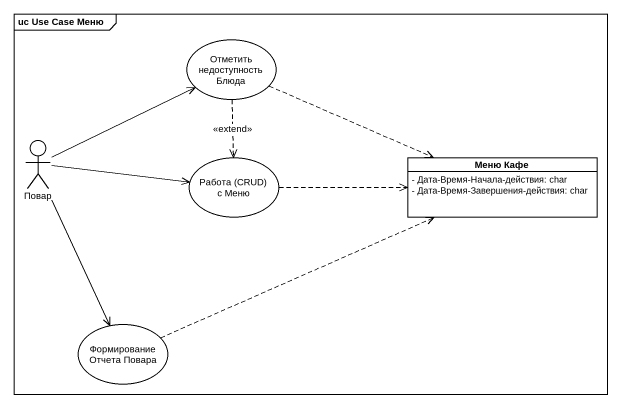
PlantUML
@startuml
mainframe uc Use Case Меню
allowmixing
hide circle
hide empty members
skinparam classAttributeIconSize 0
usecase "Отметить недоступность Блюда" as Отметить_недоступность_Блюда
actor Повар
usecase "Работа (CRUD) с Меню" as Работа_CRUD_с_Меню
class "Меню Кафе" as Меню_Кафе {
  - Дата-Время-Начала-действия: char
  - Дата-Время-Завершения-действия: char
}
usecase "Формирование Отчета Повара" as Формирование_Отчета_Повара
Отметить_недоступность_Блюда ..> Работа_CRUD_с_Меню : <<extend>>
Отметить_недоступность_Блюда .right.> Меню_Кафе
Повар -right-> Отметить_недоступность_Блюда
Повар -right-> Работа_CRUD_с_Меню
Повар --> Формирование_Отчета_Повара
Работа_CRUD_с_Меню .right.> Меню_Кафе
Формирование_Отчета_Повара .right.> Меню_Кафе
@enduml
